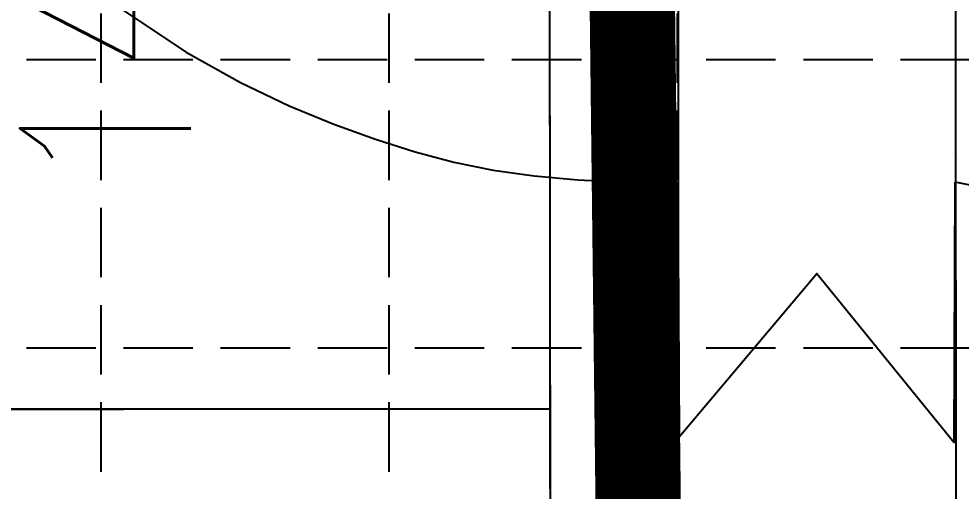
# Model space of a CAD drawing. Extents: x 4918 to 6001, y 3085 to 4816.
# Drawn here: x 5128 to 5216.3, y 3694.1 to 3738.3 of the extents above; entities that cross this region are included whole.
import ezdxf

# ---------------------------------------------------------------- set-up
doc = ezdxf.new("R2010")
doc.units = 0
doc.header["$LTSCALE"] = 40
doc.header["$MEASUREMENT"] = 0
doc.linetypes.add('HIDDEN', pattern=[0.35, 0.25, -0.1])
for name, color, linetype in [('area', 1, 'CONTINUOUS'), ('cont-int-pr', 6, 'CONTINUOUS'), ('curb-pr', 3, 'CONTINUOUS'), ('grid', 2, 'CONTINUOUS'), ('lots-pr', 4, 'CONTINUOUS'), ('lots-pr-num', 3, 'CONTINUOUS'), ('rw-pr', 5, 'CONTINUOUS'), ('SODDED LOT', 2, 'CONTINUOUS')]:
    doc.layers.add(name, color=color, linetype=linetype)
doc.styles.add('S100', font='simplex.shx', dxfattribs={"width": 0.8, "height": 5})

msp = doc.modelspace()

# ---------------------------------------------------------------- linework, layer by layer
at = {"layer": 'area', "color": 7, "flags": 128}
msp.add_lwpolyline([(5177.763437359179, 3756.844143210055), (5057.76346287928, 3756.753967867542), (5057.82532509631, 3701.753998825578), (5177.82529957551, 3701.844174168004)], close=True, dxfattribs=at)
msp.add_lwpolyline([(5177.825299576441, 3701.844174168033), (5057.82532509631, 3701.753998825578), (5057.887187313339, 3646.754029783526), (5179.271040845713, 3646.845245057619, -0.02774898756438197), (5177.859137135609, 3671.760144901305)], format="xyb", close=True, dxfattribs=at)
at = {"layer": 'cont-int-pr', "color": 43, "flags": 128}
msp.add_lwpolyline([(5107.174254883599, 3767.293641628565), (5116.316178124839, 3757.79569868575), (5124.435967827327, 3750.055284239756), (5131.638128122567, 3743.857544708255), (5138.027163142064, 3738.987626508923), (5143.707577017321, 3735.230676059432), (5148.783873879845, 3732.371839777457), (5153.360557861139, 3730.196264080671), (5157.542133092706, 3728.489095386744), (5161.434031313473, 3727.068896816347), (5165.145394692063, 3725.887898302107), (5168.786293004515, 3724.931746479644), (5172.466796026873, 3724.186087984579), (5176.296973535179, 3723.636569452531), (5180.386895305476, 3723.268837519123), (5184.846631113806, 3723.068538819974), (5189.786250736212, 3723.021319990705)], dxfattribs=at)
at = {"layer": 'cont-int-pr', "color": 43, "elevation": 1226, "flags": 128}
msp.add_lwpolyline([(5215.537079445857, 3725.818994443339), (5215.537079445857, 3725.818994443339)], close=True, dxfattribs=at)
at = {"layer": 'cont-int-pr', "color": 43, "elevation": 1227, "flags": 128}
msp.add_lwpolyline([(5189.786250736213, 3723.021319990705), (5189.885797551536, 3699.215317805038), (5202.811081107015, 3714.499477236524), (5215.671993863297, 3698.688078702655), (5215.773673377898, 3723.048897826618)], dxfattribs=at)
at = {"layer": 'cont-int-pr', "color": 43}
msp.add_lwpolyline([(5227.967307329858, 3720.776799416627), (5227.325258992175, 3720.907738234434), (5225.933186226171, 3721.169308143805), (5224.388008579281, 3721.447037642065), (5222.644597261257, 3721.757394044344), (5220.657823481851, 3722.116844665775), (5218.382558450814, 3722.541856821489), (5215.773673377897, 3723.048897826617)], dxfattribs=at)
at = {"layer": 'curb-pr', "color": 7, "flags": 128}
for points in [[(5226.399679440176, 4433.507386792398, 0.151546778995572), (5189.137995491214, 4312.91378509578), (5189.33330984116, 4139.265252506, -0.03728565399340415), (5184.013399195986, 4066.928993850923, 0.07467512285572109), (5184.218205875268, 3884.841098603292, -0.03728565401343404), (5189.700825900576, 3812.516990305965), (5189.859129545097, 3671.773642109056, 0.1529682248062898), (5228.065701845808, 3550.290973382725)], [(5215.701281392299, 3812.1266474107), (5215.859113098659, 3671.802886064851, 0.4141042276480265), (5402.999518043878, 3485.013270386098), (5422.599527276172, 3485.027999035421), (5422.599527276172, 3485.027999035441, -0.006596447069844321), (5428.219020705827, 3484.958081952705, -0.01669181572040635), (5442.411736017011, 3484.119532596342)]]:
    msp.add_lwpolyline(points, format="xyb", dxfattribs=at)
at = {"layer": 'grid', "color": 253, "linetype": 'HIDDEN', "ltscale": 0.65}
for p, q in [((5135.733049980146, 3113.553477634871), (5135.733049980146, 4787.553477646653)), ((5162.733049980336, 3113.553477634871), (5162.733049980336, 4787.553477646653)), ((5189.733049980526, 3113.553477634871), (5189.733049980526, 4787.553477646653)), ((4946.733049978815, 3734.553477639241), (5891.852299346259, 3734.553477639241)), ((4946.733049978815, 3707.553477639051), (5891.852299346259, 3707.553477639051))]:
    msp.add_line(p, q, dxfattribs=at)
at = {"layer": 'lots-pr', "color": 7}
msp.add_line((5177.825299575762, 3701.844174168019), (5057.89158437837, 3701.754048616854), dxfattribs=at)
at = {"layer": 'rw-pr', "color": 7}
msp.add_line((5177.859137135609, 3671.760144899035), (5177.701575141949, 3811.844112252063), dxfattribs=at)
at = {"layer": 'SODDED LOT', "const_width": 8, "flags": 128}
msp.add_lwpolyline([(5185.331621160007, 3754.786797992879), (5186.434249362416, 3660.872875125553, 0.124334131986351), (5220.305837783245, 3552.670972879024, -0.4707214736649697), (5217.505918106417, 3511.399742399483, -0.1888244481168767), (5126.87374639403, 3460.227383560119), (5058.779334630707, 3459.297181002536, -0.4066744280488817), (5036.601042170055, 3485.81834816324), (5024.980834156818, 3517.212665384553)], format="xyb", dxfattribs=at)

# ---------------------------------------------------------------- texts
at = {"layer": 'lots-pr-num', "color": 7, "style": 'S100', "width": 0.8}
msp.add_text('14', height=16, rotation=89.99999999999994, dxfattribs=at).set_placement((5144.142906094065, 3722.053006416035))

doc.saveas('drawing.dxf')
